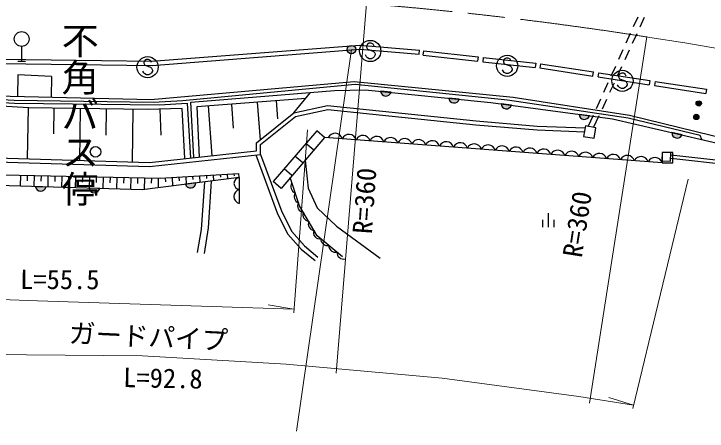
# Model space of a CAD drawing. Units: millimetres, scale not verified. Extents: x 40000 to 680000, y 20000 to 380000.
# Drawn here: x 446088 to 511456, y 250064 to 289452 of the extents above; entities that cross this region are included whole.
import ezdxf
from ezdxf.enums import TextEntityAlignment as Align

# ---------------------------------------------------------------- set-up
doc = ezdxf.new("R2010")
doc.units = ezdxf.units.MM
doc.header["$LTSCALE"] = 1000
doc.linetypes.add('CHAIN', pattern=[18.5, 12, -1.5, 3.5, -1.5])
for name, color, linetype, lineweight in [('M-BGD', 7, 'Continuous', 25), ('M-BMK', 2, 'CHAIN', 13), ('M-STR-HTXT', 7, 'Continuous', 13), ('M-STR-STRC', 7, 'Continuous', 25)]:
    doc.layers.add(name, color=color, linetype=linetype, lineweight=lineweight)
doc.layers.add('M-BMK-HTXT', color=7, linetype='Continuous')
doc.styles.add('@ＭＳ ゴシック', font='')
doc.styles.add('ＭＳ ゴシック', font='')
doc.styles.get('@ＭＳ ゴシック').set_extended_font_data('@MS Gothic')
doc.styles.get('ＭＳ ゴシック').set_extended_font_data('MS Gothic')

msp = doc.modelspace()

# ---------------------------------------------------------------- hatches: boundary and pattern name
at = {"layer": 'M-BGD'}
for points in [[(481653, 282046, -0.82183), (480667, 282145)], [(488078, 281398, -0.82183), (487092, 281497)], [(493009, 280832, -0.82183), (492028, 280965)], [(500361, 279832, -0.82183), (499379, 279965)], [(509089, 278024, -0.82183), (508123, 278246)], [(463248, 273489, -0.82183), (462265, 273363)], [(449112, 273107, -0.82183), (448122, 273136)], [(453188, 272987, 0.82183), (454179, 272958)]]:
    msp.add_hatch(color=256, dxfattribs=at).paths.add_polyline_path(points)
at = {"layer": 'M-STR-STRC'}
msp.add_hatch(color=256, dxfattribs=at).paths.add_polyline_path([(477583, 285859, -1), (478258, 286289, -1)])

# ---------------------------------------------------------------- linework, layer by layer
at = {"layer": 'M-BGD'}
for p, q in [((504526, 288260), (504939, 289171)), ((505526, 289096), (505107, 288188)), ((503824, 286711), (504237, 287622)), ((504814, 287553), (504395, 286644)), ((446820, 286373), (446820, 284973)), ((484301, 285633), (484335, 286032)), ((484689, 285558), (484733, 285955)), ((484733, 285955), (489856, 285390)), ((503123, 285163), (503535, 286074)), ((504102, 286009), (503683, 285101)), ((484689, 285558), (489812, 284992)), ((489856, 285390), (489812, 284992)), ((490353, 285335), (490309, 284937)), ((490353, 285335), (495301, 284788)), ((446470, 284973), (447170, 284973)), ((490309, 284937), (495257, 284391)), ((495301, 284788), (495257, 284391)), ((495751, 284736), (495690, 284341)), ((495751, 284736), (500736, 283970)), ((502421, 283614), (502834, 284525)), ((503390, 284465), (502971, 283557)), ((495690, 284341), (500675, 283575)), ((500675, 283575), (500736, 283970)), ((501170, 283499), (501230, 283894)), ((501230, 283894), (506057, 283153)), ((446464, 283694), (446417, 281653)), ((449652, 283544), (446464, 283694)), ((449652, 283544), (449606, 281579)), ((501170, 283499), (505996, 282757)), ((506057, 283153), (505996, 282757)), ((506551, 283077), (506490, 282681)), ((506551, 283077), (511399, 282332)), ((501719, 282066), (502132, 282977)), ((502678, 282921), (502260, 282013)), ((506490, 282681), (511338, 281936)), ((472479, 280099), (474066, 282023)), ((481653, 282046), (480667, 282145)), ((511399, 282332), (511338, 281936)), ((469331, 277573), (469059, 281125)), ((470988, 279528), (470856, 281262)), ((488078, 281398), (487092, 281497)), ((501018, 280517), (501430, 281428)), ((501966, 281377), (501548, 280469)), ((447385, 275768), (447455, 280588)), ((449858, 278141), (449894, 280551)), ((452311, 275622), (452385, 280514)), ((454796, 277990), (454834, 280477)), ((457263, 275475), (457338, 280439)), ((459970, 278007), (459896, 280456)), ((464791, 276065), (464432, 280771)), ((466806, 278648), (466631, 280939)), ((493009, 280832), (492028, 280965)), ((500361, 279832), (499379, 279965)), ((500251, 278826), (500729, 279880)), ((501255, 279834), (500752, 278743)), ((474645, 278423), (470545, 273612)), ((475386, 277792), (474645, 278423)), ((509089, 278024), (508123, 278246)), ((475386, 277792), (471285, 272981)), ((474360, 276589), (473620, 277220)), ((507219, 275379), (475386, 277792)), ((473335, 275386), (472595, 276017)), ((472310, 274184), (471570, 274815)), ((446705, 274232), (446681, 273178)), ((447355, 274217), (447343, 273704)), ((448005, 274202), (447981, 273140)), ((448655, 274187), (448643, 273670)), ((449305, 274172), (449280, 273102)), ((449955, 274157), (449943, 273636)), ((450604, 274143), (450580, 273064)), ((451254, 274128), (451242, 273602)), ((451904, 274113), (451879, 273026)), ((452554, 274098), (452542, 273568)), ((453204, 274083), (453178, 272988)), ((453854, 274068), (453841, 273534)), ((454503, 274053), (454478, 272950)), ((455153, 274038), (455141, 273500)), ((455803, 274023), (455777, 272912)), ((456453, 274008), (456440, 273466)), ((457103, 273993), (457077, 272873)), ((457753, 273978), (457740, 273432)), ((458402, 273963), (458377, 272867)), ((459052, 273948), (459041, 273471)), ((459702, 273933), (459681, 273033)), ((460351, 273956), (460373, 273586)), ((461000, 273994), (461047, 273208)), ((461649, 274033), (461669, 273699)), ((462298, 274072), (462340, 273373)), ((462946, 274111), (462964, 273811)), ((463595, 274150), (463632, 273538)), ((464244, 274189), (464260, 273923)), ((464893, 274228), (464925, 273703)), ((465542, 274267), (465556, 274036)), ((466191, 274306), (466217, 273868)), ((466839, 274345), (466851, 274148)), ((467336, 274011), (467336, 271539)), ((463248, 273489), (462265, 273363)), ((471285, 272981), (470545, 273612)), ((449112, 273107), (448122, 273136)), ((454179, 272958), (453188, 272987)), ((496497, 269317), (496497, 270646)), ((495963, 269317), (495963, 270014)), ((497030, 269317), (497030, 270014))]:
    msp.add_line(p, q, dxfattribs=at)
for points in [[(421058, 287770), (444844, 285175), (459109, 284980), (478717, 286511), (484335, 286032)], [(421014, 287372), (444820, 284775), (459122, 284580), (478716, 286109), (484301, 285633)], [(410486, 267610), (415291, 278537), (418613, 284451), (431579, 283050), (441733, 281762), (458996, 281361), (478187, 283055), (493178, 281582), (504121, 279884), (513506, 277603)], [(510966, 277590), (510801, 277957), (504004, 279616), (492627, 281320), (478260, 282797), (462003, 281252), (459262, 281080), (446105, 281278), (441110, 281571), (418870, 284127), (418433, 283603), (418213, 282870)], [(463061, 275879), (462774, 281114), (476319, 282204), (479214, 282292), (491057, 281097), (502541, 279535), (513390, 277031)], [(440547, 276226), (441266, 281304), (446143, 281021), (459786, 280870), (462419, 281024), (462748, 275845)], [(473612, 281472), (463338, 280688), (463550, 275931)], [(423084, 277925), (443388, 275514), (458887, 275055), (469347, 276183), (469347, 277110), (472644, 279755), (475692, 280433), (489645, 278978), (495417, 278490), (499886, 278318)], [(423143, 278293), (443415, 275886), (458873, 275427), (468976, 276516), (468976, 277288), (472479, 280099), (475671, 280809), (489680, 279348), (495440, 278861), (499948, 278688)], [(462220, 275788), (461951, 280518), (458658, 280419), (447455, 280588), (441781, 280923), (440938, 276180)], [(411843, 268657), (413827, 269071), (420222, 277094), (443601, 274304), (459896, 273928), (467259, 274370), (467305, 274007)], [(468907, 276135), (470949, 270589), (471934, 268653), (473182, 267253), (474484, 266169)], [(469347, 276183), (471344, 270762), (472293, 268897), (473482, 267563), (474759, 266499)], [(516034, 274941), (513704, 275483), (508033, 276114)], [(467336, 274011), (458178, 272841), (443539, 273270), (421653, 275814)], [(473554, 275644), (473853, 272988), (474684, 271136), (476524, 269410), (480628, 266395)], [(515959, 274619), (513649, 275157), (508020, 275784)], [(477078, 266520), (474702, 268512), (473025, 271339), (472147, 273992)], [(463411, 266918), (463782, 269102), (464088, 273596)], [(464684, 273672), (464422, 269266), (464030, 266836)]]:
    msp.add_lwpolyline(points, dxfattribs=at)
for points in [[(499814, 277885), (500800, 277721), (500965, 278707), (499978, 278872)], [(508042, 276348), (507232, 276380), (507199, 275570), (508010, 275537)], [(507219, 275379), (508219, 275379), (508219, 276379), (507219, 276379)]]:
    msp.add_lwpolyline(points, close=True, dxfattribs=at)
for centre, radius in [((446820, 287073), 700), ((453792, 276426), 500)]:
    msp.add_circle(centre, radius, dxfattribs=at)
for centre, radius, start, end in [((481170, 282193), 505, 185.41064, 343.06883), ((487595, 281545), 505, 185.41064, 343.06883), ((492532, 280995), 505, 183.42456, 341.08276), ((499884, 279995), 505, 183.42456, 341.08276), ((476373, 277477), 700, 15.66448, 155.66448), ((477685, 277378), 700, 15.66448, 155.66448), ((478996, 277278), 700, 15.66448, 155.66448), ((480308, 277179), 700, 15.66448, 155.66448), ((508628, 278230), 505, 178.17245, 335.83064), ((481620, 277079), 700, 15.66448, 155.66448), ((482932, 276980), 700, 15.66448, 155.66448), ((484244, 276880), 700, 15.66448, 155.66448), ((485556, 276781), 700, 15.66448, 155.66448), ((486867, 276681), 700, 15.66448, 155.66448), ((488179, 276582), 700, 15.66448, 155.66448), ((489491, 276482), 700, 15.66448, 155.66448), ((490803, 276383), 700, 15.66448, 155.66448), ((492115, 276284), 700, 15.66448, 155.66448), ((493427, 276184), 700, 15.66448, 155.66448), ((494738, 276085), 700, 15.66448, 155.66448), ((496050, 275985), 700, 15.66448, 155.66448), ((497362, 275886), 700, 15.66448, 155.66448), ((498674, 275786), 700, 15.66448, 155.66448), ((499986, 275687), 700, 15.66448, 155.66448), ((501298, 275587), 700, 15.66448, 155.66448), ((502609, 275488), 700, 15.66448, 155.66448), ((503921, 275388), 700, 15.66448, 155.66448), ((505233, 275289), 700, 15.66448, 155.66448), ((506545, 275190), 700, 15.66448, 155.66448), ((467414, 273446), 570, 97.85424, 262.1459), ((462744, 273523), 505, 198.44791, 356.1061), ((472816, 273160), 624, 145.10268, 251.50874), ((448620, 273219), 505, 189.49238, 347.15057), ((453686, 273071), 505, 189.49238, 347.15057), ((467531, 272210), 699, 106.19295, 253.8072), ((473130, 272211), 624, 145.10268, 251.50874), ((473424, 271311), 580, 147.98596, 266.09704), ((473961, 270493), 624, 157.48046, 263.88653), ((474472, 269633), 624, 157.48046, 263.88653), ((474886, 268766), 540, 152.92515, 284.61045), ((475646, 268209), 624, 176.82517, 283.23123), ((476412, 267566), 624, 176.82517, 283.23123), ((477179, 266924), 624, 176.82517, 283.23123)]:
    msp.add_arc(centre, radius, start, end, dxfattribs=at)
at = {"layer": 'M-BMK'}
msp.add_lwpolyline([(564703, 274594), (561464, 275389), (558226, 276182), (554987, 276972), (551746, 277757), (548504, 278535), (545260, 279304), (542013, 280063), (538764, 280810), (535511, 281543), (532255, 282261), (528995, 282961), (525731, 283642), (522463, 284303), (519190, 284941), (515913, 285554), (512631, 286142), (509344, 286701), (506052, 287231), (505758, 287277)], dxfattribs=at)
msp.add_arc((450137, -68400), 360000, 81.11209, 85.34846, dxfattribs=at)
at = {"layer": 'M-STR-HTXT'}
for p, q in [((479331, 290414), (476493, 255530)), ((505758, 287277), (500350, 252698)), ((477921, 286074), (472735, 250064)), ((472473, 261219), (473770, 278518)), ((509683, 273850), (504456, 252216)), ((472500, 261569), (470081, 261989)), ((504527, 252510), (502181, 253234))]:
    msp.add_line(p, q, dxfattribs=at)
for points in [[(418817, 262633), (435348, 262849), (448308, 262357), (472500, 261569)], [(418853, 257311), (443614, 257296), (458212, 257174), (471761, 256393), (486481, 255059), (499350, 253344), (504527, 252510)]]:
    msp.add_lwpolyline(points, dxfattribs=at)
at = {"layer": 'M-STR-STRC'}
for p, q in [((479419, 286581), (479328, 286399)), ((479328, 286399), (479328, 286308)), ((479600, 286672), (479419, 286581)), ((479782, 286672), (479600, 286672)), ((479964, 286581), (479782, 286672)), ((480055, 286399), (479964, 286581)), ((479328, 286308), (479419, 286126)), ((479419, 286126), (479964, 285945)), ((479964, 285945), (480055, 285854)), ((480055, 285854), (480146, 285672)), ((480146, 285672), (480146, 285581)), ((458423, 285056), (458332, 284874)), ((458605, 285146), (458423, 285056)), ((458787, 285146), (458605, 285146)), ((458969, 285056), (458787, 285146)), ((459060, 284874), (458969, 285056)), ((479328, 285399), (479237, 285581)), ((479419, 285308), (479328, 285399)), ((479600, 285217), (479419, 285308)), ((479782, 285217), (479600, 285217)), ((479964, 285308), (479782, 285217)), ((480055, 285399), (479964, 285308)), ((480146, 285581), (480055, 285399)), ((492334, 285181), (492244, 284999)), ((492516, 285272), (492334, 285181)), ((492698, 285272), (492516, 285272)), ((492880, 285181), (492698, 285272)), ((492971, 284999), (492880, 285181)), ((458332, 284874), (458332, 284783)), ((458332, 284783), (458423, 284601)), ((458423, 284601), (458969, 284419)), ((458969, 284419), (459060, 284328)), ((492244, 284999), (492244, 284908)), ((492244, 284908), (492334, 284727)), ((492334, 284727), (492880, 284545)), ((492880, 284545), (492971, 284454)), ((492971, 284454), (493062, 284272)), ((458332, 283874), (458241, 284056)), ((458423, 283783), (458332, 283874)), ((458605, 283692), (458423, 283783)), ((458969, 283783), (458787, 283692)), ((459060, 283874), (458969, 283783)), ((459060, 284328), (459150, 284146)), ((459150, 284056), (459060, 283874)), ((459150, 284146), (459150, 284056)), ((492244, 283999), (492153, 284181)), ((492334, 283908), (492244, 283999)), ((492516, 283818), (492334, 283908)), ((492698, 283818), (492516, 283818)), ((492880, 283908), (492698, 283818)), ((492971, 283999), (492880, 283908)), ((493062, 284181), (492971, 283999)), ((493062, 284272), (493062, 284181)), ((503194, 283764), (503103, 283583)), ((503376, 283855), (503194, 283764)), ((503558, 283855), (503376, 283855)), ((503739, 283764), (503558, 283855)), ((503830, 283583), (503739, 283764)), ((458787, 283692), (458605, 283692)), ((503103, 283583), (503103, 283492)), ((503103, 283492), (503194, 283310)), ((503194, 283310), (503739, 283128)), ((503739, 283128), (503830, 283037)), ((503103, 282583), (503012, 282764)), ((503194, 282492), (503103, 282583)), ((503376, 282401), (503194, 282492)), ((503558, 282401), (503376, 282401)), ((503739, 282492), (503558, 282401)), ((503830, 282583), (503739, 282492)), ((503830, 283037), (503921, 282855)), ((503921, 282764), (503830, 282583)), ((503921, 282855), (503921, 282764))]:
    msp.add_line(p, q, dxfattribs=at)
for centre, radius in [((477921, 286074), 400), ((479691, 285945), 1000), ((458696, 284419), 1000), ((492607, 284545), 1000), ((503467, 283128), 1000), ((510665, 280994), 250), ((510665, 280994), 204), ((510665, 280994), 159), ((510665, 280994), 114), ((510665, 280994), 68.2), ((510665, 280994), 22.7), ((510437, 279720), 250), ((510437, 279720), 204), ((510437, 279720), 159), ((510437, 279720), 114), ((510437, 279720), 68.2), ((510437, 279720), 22.7)]:
    msp.add_circle(centre, radius, dxfattribs=at)

# ---------------------------------------------------------------- texts
at = {"layer": 'M-BMK-HTXT', "style": '@ＭＳ ゴシック'}
msp.add_text('不角バス停', height=2566, rotation=270, dxfattribs=at).set_placement((450245, 288701), align=Align.BOTTOM_LEFT)
at = {"layer": 'M-STR-HTXT', "style": 'ＭＳ ゴシック'}
for s, rotation, p in [('R=360', 86.068, (480396, 268595)), ('R=360', 81.142, (500174, 266285)), ('L=55.5', 359.76, (446678, 262936)), ('ガードパイプ', 357.295, (451221, 257874)), ('L=92.8', 358.854, (456376, 253677))]:
    msp.add_text(s, height=1833, rotation=rotation, dxfattribs=at).set_placement(p, align=Align.BOTTOM_LEFT)

doc.saveas('drawing.dxf')
